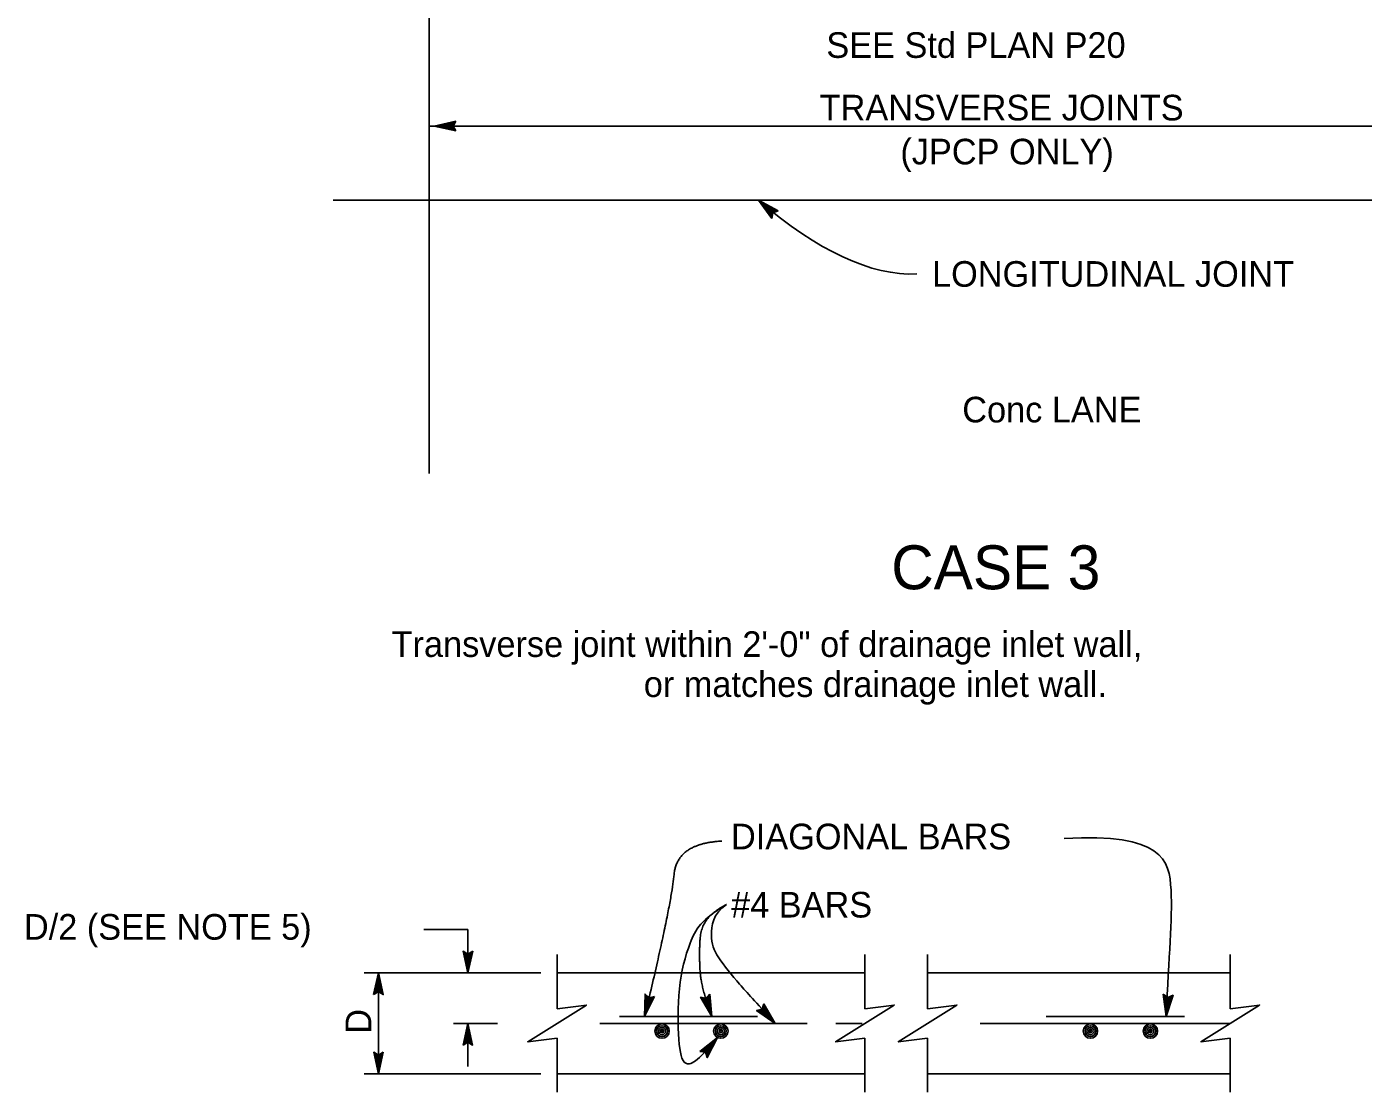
# Model space of a CAD drawing. Extents: x -894 to 866, y -472 to 714.
# Drawn here: x -185.4 to 179.4, y 89.5 to 380.4 of the extents above; entities that cross this region are included whole.
import ezdxf

# ---------------------------------------------------------------- set-up
doc = ezdxf.new("R2010")
doc.units = 0
for name, color, linetype in [('rd_PAVEMENT', 7, 'Continuous'), ('rd_PAVEMENT-anno', 7, 'Continuous'), ('STR_Railroad A', 7, 'Continuous'), ('STR_Railroad B', 7, 'Continuous')]:
    doc.layers.add(name, color=color, linetype=linetype)

msp = doc.modelspace()

# ---------------------------------------------------------------- linework, layer by layer
at = {"layer": 'rd_PAVEMENT'}
for p, q in [((-75.61, 258.41), (-75.61, 527.62)), ((-101.83, 332.99), (287.38, 332.99)), ((-40.69, 112.29), (-40.69, 127.1)), ((43.33, 112.29), (43.33, 127.1)), ((60.43, 112.29), (60.43, 127.1)), ((143.06, 112.29), (143.06, 127.1)), ((-40.69, 122.07), (43.33, 122.07)), ((60.43, 122.07), (143.06, 122.07)), ((35.44, 108.29), (42.63, 108.29)), ((-40.69, 89.48), (-40.69, 104.29)), ((43.33, 89.48), (43.33, 104.29)), ((60.43, 89.48), (60.43, 104.29)), ((143.06, 89.48), (143.06, 104.29)), ((-40.69, 94.51), (43.33, 94.51)), ((60.43, 94.51), (143.06, 94.51))]:
    msp.add_line(p, q, dxfattribs=at)
for points in [[(-40.69, 112.29), (-32.69, 113.29), (-48.69, 103.29), (-40.69, 104.29)], [(43.33, 112.29), (51.33, 113.29), (35.33, 103.29), (43.33, 104.29)], [(60.43, 112.29), (68.43, 113.29), (52.43, 103.29), (60.43, 104.29)], [(143.06, 112.29), (151.06, 113.29), (135.06, 103.29), (143.06, 104.29)]]:
    msp.add_lwpolyline(points, dxfattribs=at)
at = {"layer": 'rd_PAVEMENT-anno'}
for p, q in [((-74.28, 353.28), (-68.28, 354.61)), ((-72.88, 353.28), (-68.51, 354.25)), ((-71.51, 353.28), (-68.69, 353.9)), ((-68.28, 354.61), (-69.08, 353.28)), ((-68.28, 354.61), (-68.28, 354.61)), ((259.82, 353.28), (-75.61, 353.28)), ((-68.28, 351.94), (-74.28, 353.28)), ((-74.28, 353.28), (-74.28, 353.28)), ((-68.49, 352.3), (-72.9, 353.28)), ((-68.73, 352.66), (-71.51, 353.28)), ((-70.13, 353.28), (-68.92, 353.55)), ((-68.9, 353), (-70.13, 353.28)), ((-69.08, 353.28), (-68.28, 351.94)), ((-68.28, 351.94), (-68.28, 351.94)), ((17.96, 328.07), (14.28, 332.99)), ((14.28, 332.99), (14.28, 332.99)), ((14.28, 332.99), (19.7, 330.1)), ((18.03, 328.48), (15.32, 332.09)), ((15.34, 332.09), (19.29, 329.98)), ((18.09, 328.91), (16.37, 331.19)), ((16.37, 331.19), (18.93, 329.83)), ((18.18, 329.28), (17.42, 330.29)), ((17.42, 330.29), (18.52, 329.71)), ((18.23, 329.61), (17.96, 328.07)), ((19.7, 330.1), (18.23, 329.61)), ((19.7, 330.1), (19.7, 330.1)), ((17.96, 328.07), (17.96, 328.07)), ((-65.04, 133.88), (-77.03, 133.88)), ((-65.04, 133.88), (-65.04, 122.07)), ((-66.35, 127.98), (-66.35, 127.98)), ((-63.72, 127.98), (-63.72, 127.98)), ((-45.12, 122.07), (-93.37, 122.07)), ((-89.43, 122.07), (-89.43, 94.51)), ((-89.43, 122.07), (-89.43, 122.07)), ((-65.04, 122.07), (-65.04, 122.07)), ((-90.75, 116.16), (-90.75, 116.16)), ((-88.12, 116.16), (-88.12, 116.16)), ((-16.65, 116.27), (-16.65, 116.27)), ((-14.06, 115.64), (-14.06, 115.64)), ((-1.51, 115.43), (-1.51, 115.43)), ((1.03, 116.25), (1.03, 116.25)), ((15.76, 113.63), (15.76, 113.63)), ((124.79, 116.22), (124.79, 116.22)), ((127.45, 115.99), (127.45, 115.99)), ((-16.78, 110.13), (-16.78, 110.13)), ((1.6, 110.13), (1.6, 110.13)), ((13.79, 111.83), (13.79, 111.83)), ((125.61, 110.13), (125.61, 110.13)), ((-56.97, 108.29), (-68.98, 108.29)), ((-65.04, 108.29), (-65.04, 108.29)), ((-65.04, 108.29), (-65.04, 96.48)), ((18.81, 108.29), (18.81, 108.29)), ((-66.36, 102.38), (-66.36, 102.38)), ((-63.73, 102.38), (-63.73, 102.38)), ((-90.74, 100.42), (-90.74, 100.42)), ((-88.11, 100.42), (-88.11, 100.42)), ((-45.12, 94.51), (-93.37, 94.51)), ((-89.43, 94.51), (-89.43, 94.51))]:
    msp.add_line(p, q, dxfattribs=at)
for points in [[(-63.72, 127.98), (-65.04, 122.07), (-66.35, 127.98), (-66, 127.77), (-65.05, 123.44), (-64.07, 127.77), (-64.42, 127.56), (-65.04, 124.79), (-65.65, 127.56), (-65.3, 127.35), (-65.04, 126.15), (-64.77, 127.35), (-65.04, 127.19), (-66.35, 127.98), (-65.04, 127.19)], [(-90.75, 116.16), (-89.43, 122.07), (-88.12, 116.16), (-88.47, 116.37), (-89.43, 120.7), (-90.4, 116.37), (-90.05, 116.58), (-89.44, 119.35), (-88.82, 116.58), (-89.17, 116.79), (-89.44, 117.99), (-89.7, 116.79), (-89.43, 116.95), (-88.12, 116.16), (-89.43, 116.95)], [(-14.06, 115.64), (-16.78, 110.13), (-16.65, 116.27), (-16.36, 115.98), (-16.45, 111.48), (-14.45, 115.52), (-14.85, 115.4), (-16.12, 112.81), (-16.07, 115.69), (-15.77, 115.4), (-15.8, 114.15), (-15.24, 115.28), (-15.55, 115.18), (-16.65, 116.27), (-15.55, 115.18)], [(1.03, 116.25), (1.6, 110.13), (-1.51, 115.43), (-1.11, 115.34), (1.17, 111.45), (0.76, 115.94), (0.49, 115.63), (0.75, 112.76), (-0.71, 115.24), (-0.3, 115.15), (0.33, 114.07), (0.21, 115.32), (0, 115.08), (-1.51, 115.43), (0, 115.08)], [(15.76, 113.63), (18.81, 108.29), (13.79, 111.83), (14.19, 111.91), (17.87, 109.32), (15.64, 113.23), (15.52, 112.84), (16.95, 110.33), (14.6, 111.99), (15, 112.07), (16.02, 111.36), (15.4, 112.44), (15.31, 112.13), (13.79, 111.83), (15.31, 112.13)], [(124.79, 116.22), (125.61, 110.13), (127.45, 115.99), (127.08, 115.81), (125.73, 111.51), (125.12, 115.98), (125.46, 115.74), (125.84, 112.88), (126.71, 115.63), (126.33, 115.45), (125.96, 114.26), (125.79, 115.5), (126.06, 115.31), (127.45, 115.99), (126.06, 115.31)], [(-66.36, 102.38), (-65.04, 108.29), (-63.73, 102.38), (-64.08, 102.59), (-65.04, 106.92), (-66.01, 102.59), (-65.66, 102.8), (-65.04, 105.57), (-64.43, 102.8), (-64.78, 103.01), (-65.04, 104.21), (-65.31, 103.01), (-65.04, 103.17), (-63.73, 102.38), (-65.04, 103.17)], [(-1.75, 100.64), (3.07, 104.45), (0.32, 98.96), (0.18, 99.35), (2.2, 103.37), (-1.34, 100.58), (-0.93, 100.52), (1.33, 102.31), (0.04, 99.73), (-0.1, 100.12), (0.46, 101.24), (-0.52, 100.46), (-0.21, 100.42), (0.32, 98.96), (-0.21, 100.42)], [(-88.11, 100.42), (-89.43, 94.51), (-90.74, 100.42), (-90.39, 100.21), (-89.44, 95.88), (-88.46, 100.21), (-88.81, 100), (-89.43, 97.23), (-90.05, 100), (-89.7, 99.79), (-89.43, 98.59), (-89.16, 99.79), (-89.43, 99.63), (-90.74, 100.42), (-89.43, 99.63)]]:
    msp.add_lwpolyline(points, close=True, dxfattribs=at)
msp.add_ellipse((-13.29, 505.64), major_axis=(-79.78, 190.76), ratio=0.349531, start_param=2.535302, end_param=3.015465, dxfattribs=at)
for points, degree in [([(4.25, 158.05), (-7.96, 157.43), (-9.54, 140.39), (-16.78, 110.13)], 2), ([(97.72, 158.77), (124.6, 160.25), (128.37, 145.69), (126.24, 127.1), (125.61, 110.13)], 3), ([(5.6, 140.76), (-1.27, 136.84), (-4.67, 130.78), (-7.86, 118.35), (-7.64, 102.31), (-6.26, 95.94), (-2.55, 97.54), (3.07, 104.45)], 3), ([(1.6, 110.13), (-1.35, 117.75), (-1.95, 127.37), (-1.35, 135.19), (2.98, 139.52), (5.6, 140.76)], 2), ([(5.6, 140.76), (1.8, 138.14), (0.95, 131.63), (2.56, 126.72), (9.34, 118.7), (13.11, 114.52), (18.81, 108.29)], 3)]:
    msp.add_open_spline(points, degree=degree, dxfattribs=at)
at = {"layer": 'STR_Railroad A'}
for p, q in [((-23.68, 110.13), (14.03, 110.13)), ((92.82, 110.13), (130.53, 110.13)), ((-28.99, 108.29), (27.57, 108.29)), ((74.81, 108.29), (143.06, 108.29))]:
    msp.add_line(p, q, dxfattribs=at)
at = {"layer": 'STR_Railroad B'}
for centre, radius in [((-12.04, 106.18), 1.97), ((-12.04, 106.18), 1.48), ((-12.04, 106.18), 0.984), ((-12.04, 106.18), 0.492), ((-12.04, 106.18), 0.123), ((4.01, 106.18), 1.97), ((4.01, 106.18), 1.48), ((4.01, 106.18), 0.984), ((4.01, 106.18), 0.492), ((4.01, 106.18), 0.123), ((104.9, 106.18), 1.97), ((104.9, 106.18), 1.48), ((104.9, 106.18), 0.984), ((104.9, 106.18), 0.492), ((104.9, 106.18), 0.123), ((121.26, 106.18), 1.97), ((121.26, 106.18), 1.48), ((121.26, 106.18), 0.984), ((121.26, 106.18), 0.492), ((121.26, 106.18), 0.123)]:
    msp.add_circle(centre, radius, dxfattribs=at)

# ---------------------------------------------------------------- texts
at = {"layer": 'rd_PAVEMENT-anno'}
for s, height, p in [('SEE Std PLAN P20', 7, (32.81, 371.88)), ('TRANSVERSE JOINTS', 7, (30.99, 354.8)), ('(JPCP ONLY)', 7, (53.02, 342.8)), ('LONGITUDINAL JOINT', 7, (61.66, 309.39)), ('Conc LANE', 7, (69.91, 272.36)), ('CASE 3', 12, (50.53, 226.8)), ('Transverse joint within 2\'-0" of drainage inlet wall,', 7, (-85.85, 208.33)), ('or matches drainage inlet wall.', 7, (-17.02, 197.4)), ('DIAGONAL BARS', 7, (6.79, 155.81)), ('#4 BARS', 7, (6.81, 137.19)), ('D/2 (SEE NOTE 5)', 7, (-186.21, 131.14))]:
    msp.add_text(s, height=height, dxfattribs=at).set_placement(p)
msp.add_text('D', height=7, rotation=90, dxfattribs=at).set_placement((-91.4, 105.46))

doc.saveas('drawing.dxf')
